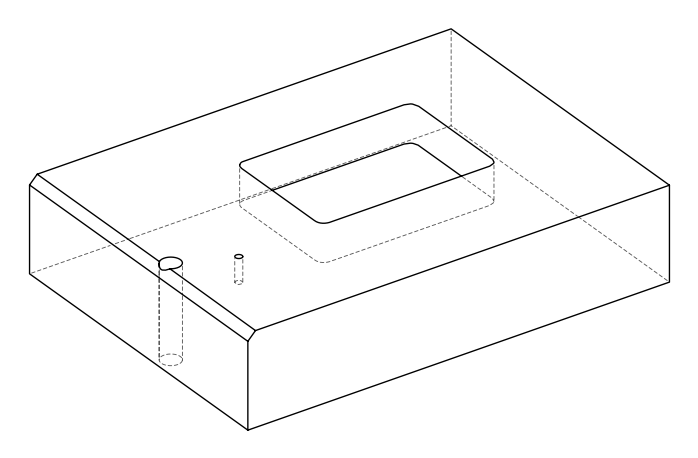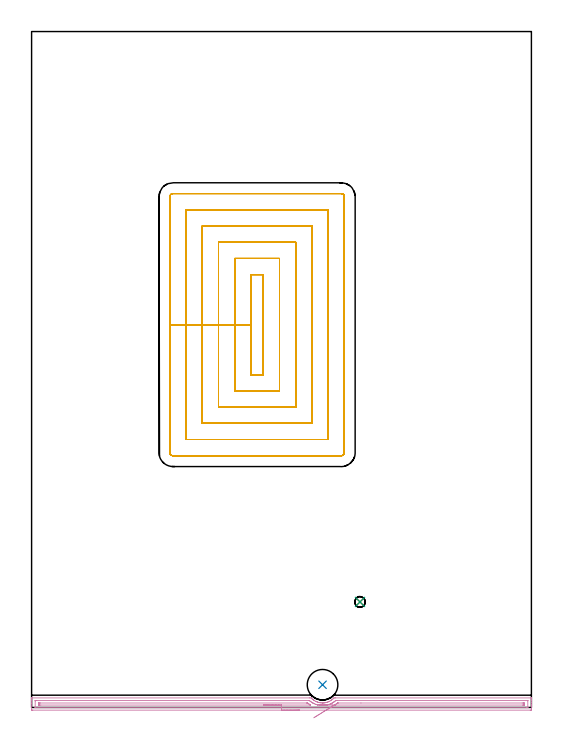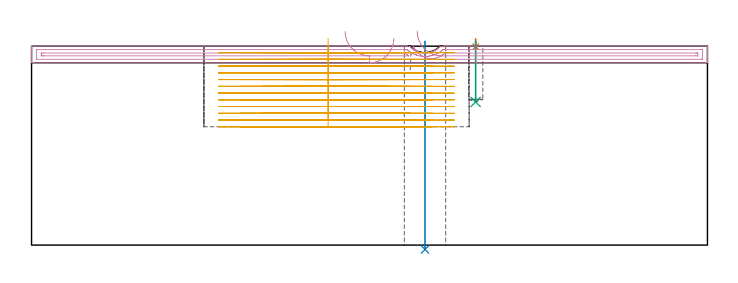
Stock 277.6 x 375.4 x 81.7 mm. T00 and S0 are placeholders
(PLAN: 5 operations, 4 tool changes, 53.4 min)
(1 SPOT_DRILL | STEP1POCKET | NXT0321_9005460120000 | 0.03 min | 1 mm3)
(2 INDEXABLE_INSERT_DRILL_THROUGH_HOLE_FROM_SOLID | STEP1HOLE | NXT0302_005 | 0.34 min | 18515 mm3)
(3 DRILL_BLIND_HOLE_INTO_CENTER | STEP1POCKET | NXT0301_030 | 0.1 min | 601 mm3)
(4 AREA_MILL | FG_CHAMFER_SURFACE | UGT0205_001 | 6.89 min | 6394 mm3)
(5 MILL_RECTANGULAR_POCKET | POCKET_RECTANGULAR_STRAIGHT | NXT0201_011 | Follow Part, ap 3, ae 75% | 46.08 min | 566490 mm3)
(TOOL NXT0321_9005460120000 | NC Spot Drill, 142deg, 12mm, Carbide, Uncoated | D12 PA142 FL30 Z2)
(TOOL NXT0302_005 | Index. Insert Drill 17mm [880-D1700L20-05] | D17 PA176 FL85 Z2)
(TOOL NXT0301_030 | Carbide Drill 5.9mm [860.1-0590-018A1-MM 2214] | D5.9 PA140 FL28 Z2)
(TOOL UGT0205_001 | Chamfer Mill 20 x 3 x 45 deg. | D20 FL50 Z2)
(TOOL NXT0201_011 | ENDMILL 12mm [2P460-1200-NA 1630] | D12 FL38 Z6)
(OP 1 SPOT_DRILL)
G17 G21 G94 G90
T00 M6
G54
G17 G0 G90 X182.4 Y58.6 S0 M3
G43 Z91.7 H0
G94 G81 G98 Z81.446 F250. R84.7
G80
M5
M2
(OP 2 INDEXABLE_INSERT_DRILL_THROUGH_HOLE_FROM_SOLID)
G17 G21 G94 G90
T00 M6
G54
G17 G0 G90 X161.6 Y12.6 S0 M3
G43 Z91.7 H1
G94 G81 G98 Z-1.797 F250. R83.7
G80
M5
M2
(OP 3 DRILL_BLIND_HOLE_INTO_CENTER)
G17 G21 G94 G90
T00 M6
G54
G17 G0 G90 X182.4 Y58.6 S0 M3
G43 Z91.7 H1
G94 G81 G98 Z58.8 F250. R83.7
G80
M5
M2
(OP 4 AREA_MILL)
G17 G21 G94 G90
T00 M6
G54
G17 G0 G90 X148.8 Y-1.5 S1061 M3
G43 Z91.7 H0
Z84.9
G94 G1 X148.762 Z84.028 F250.
X148.648 Z83.164
X148.459 Z82.312
X148.197 Z81.48
X147.863 Z80.674
X147.46 Z79.9
X146.992 Z79.164
X146.46 Z78.472
X145.871 Z77.829
X145.228 Z77.24
X144.536 Z76.708
X143.8 Z76.24
X143.026 Z75.837
X142.22 Z75.503
X141.388 Z75.241
X140.536 Z75.052
X139.672 Z74.938
X138.8 Z74.9
X0.631
X0.283 Y-1.498 Z74.901
X0.01 Y-1.493 Z74.904
X0. Y-1.158 Z75.239
Y2.337 Z78.731
Y3.724 Z80.12
Y4.084 Z80.479
Y4.804 Z81.203
Y5.018 Z81.418
X0.002 Y5.16 Z81.553
X0.01 Y5.297 Z81.689
X0.184 Y5.3 Z81.7
X154.45
X155.252 Y5.294 Z81.692
X155.345 Y5.2 Z81.598
X155.356 Y5.188 Z81.586
X155.597 Y4.958 Z81.357
X155.785 Y4.779 Z81.179
X156.227 Y4.388 Z80.788
X156.239 Y4.379 Z80.779
X156.266 Y4.357 Z80.757
X156.348 Y4.294 Z80.693
X156.643 Y4.084 Z80.483
X156.73 Y4.022 Z80.421
X157.121 Y3.769 Z80.168
X157.778 Y3.401 Z79.799
X158.015 Y3.289 Z79.685
X158.027 Y3.283 Z79.68
X158.459 Y3.104 Z79.501
X158.769 Y2.992 Z79.388
X158.908 Y2.941 Z79.339
X159.369 Y2.805 Z79.202
X159.742 Y2.713 Z79.112
X159.802 Y2.698 Z79.098
X160.248 Y2.616 Z79.014
X160.69 Y2.558 Z78.957
X161.326 Y2.507 Z78.906
X161.4 Z78.902
X161.523 Y2.505
X161.555 Y2.504
X161.589 Y2.505 Z78.9
X161.605 Y2.506
X161.753 Y2.507 Z78.902
X161.874 Y2.508 Z78.904
X162.05 Y2.524 Z78.914
X162.483 Y2.556 Z78.954
X162.499 Y2.558 Z78.956
X162.931 Y2.612 Z79.01
X163.017 Y2.628 Z79.026
X163.377 Y2.694 Z79.093
X163.84 Y2.808 Z79.204
X164.138 Y2.895 Z79.292
X164.271 Y2.934 Z79.332
X164.72 Y3.094 Z79.494
X165.001 Y3.21 Z79.61
X165.164 Y3.279 Z79.676
X165.182 Y3.287 Z79.684
X165.422 Y3.401 Z79.799
X166.058 Y3.756 Z80.155
X166.46 Y4.015 Z80.415
X166.523 Y4.06 Z80.459
X166.853 Y4.294 Z80.693
X166.893 Y4.325 Z80.725
X166.952 Y4.371 Z80.77
X167.405 Y4.77 Z81.17
X167.845 Y5.189 Z81.587
X167.865 Y5.209 Z81.608
X167.948 Y5.294 Z81.692
X168.759 Y5.3 Z81.7
X277.416
X277.59 Y5.297 Z81.689
X277.598 Y5.16 Z81.553
X277.6 Y5.018 Z81.418
Y4.804 Z81.203
Y4.084 Z80.479
Y2.851 Z79.248
Y1.463 Z77.859
Y0.847 Z77.243
Y-0.901 Z75.496
X277.597 Y-1.158 Z75.239
X277.59 Y-1.493 Z74.904
X277.317 Y-1.498 Z74.901
X276.969 Y-1.5 Z74.9
X138.8
Y-0.086 Z76.314
X2.217 Y-0.085 Z76.315
X2.061 Y-0.084 Z76.316
X2.024 Y-0.081 Z76.319
X2.012 Y-0.079 Z76.321
X2.008 Y-0.07 Z76.33
X2.004 Y-0.036 Z76.364
X2.001 Y0.125 Z76.525
Y3.62 Z80.02
X2.005 Y3.757 Z80.157
X2.01 Y3.865 Z80.265
X2.017 Y3.88 Z80.28
X2.032 Y3.881 Z80.281
X2.074 Y3.883 Z80.283
X2.42 Y3.885 Z80.285
X2.623 Y3.886 Z80.286
X153.759 Y3.885 Z80.285
X154.105 Y3.883 Z80.283
X154.19 Y3.881 Z80.281
X154.229 Y3.879 Z80.279
X154.285 Y3.833 Z80.233
X154.45 Y3.696 Z80.096
X154.719 Y3.47 Z79.87
X155.064 Y3.21 Z79.61
X155.345 Y3.011 Z79.411
X155.942 Y2.626 Z79.026
X156.239 Y2.458 Z78.858
X156.287 Y2.432 Z78.832
X156.466 Y2.337 Z78.737
X156.908 Y2.117 Z78.517
X157.133 Y2.021 Z78.421
X157.685 Y1.797 Z78.197
X158.027 Y1.673 Z78.073
X158.091 Y1.651 Z78.051
X158.144 Y1.635 Z78.035
X158.737 Y1.463 Z77.863
X158.922 Y1.418 Z77.818
X158.983 Y1.404 Z77.804
X159.816 Y1.241 Z77.641
X160.079 Y1.206 Z77.606
X160.71 Y1.14 Z77.54
X161.072 Y1.11 Z77.51
X161.605 Y1.096 Z77.496
X161.976 Y1.1 Z77.5
X162.499 Y1.139 Z77.539
X162.803 Y1.166 Z77.566
X163.393 Y1.242 Z77.642
X163.584 Y1.276 Z77.676
X163.906 Y1.337 Z77.737
X164.287 Y1.42 Z77.82
X164.323 Y1.428 Z77.828
X164.465 Y1.463 Z77.863
X165.087 Y1.649 Z78.049
X165.182 Y1.68 Z78.08
X165.672 Y1.858 Z78.258
X166.076 Y2.024 Z78.424
X166.297 Y2.121 Z78.521
X166.734 Y2.337 Z78.737
X166.92 Y2.436 Z78.836
X166.97 Y2.464 Z78.864
X167.446 Y2.746 Z79.146
X167.865 Y3.015 Z79.415
X167.982 Y3.096 Z79.496
X168.141 Y3.21 Z79.61
X168.488 Y3.476 Z79.876
X168.759 Y3.702 Z80.102
X168.97 Y3.878 Z80.278
X169.653 Y3.884 Z80.284
X169.857 Y3.885 Z80.285
X275.384
X275.539 Y3.884 Z80.284
X275.576 Y3.881 Z80.281
X275.588 Y3.879 Z80.279
X275.592 Y3.87 Z80.27
X275.596 Y3.836 Z80.236
X275.599 Y3.675 Z80.075
Y0.18 Z76.58
X275.595 Y0.043 Z76.443
X275.59 Y-0.065 Z76.335
X275.583 Y-0.08 Z76.32
X275.568 Y-0.082 Z76.318
X275.526 Y-0.083 Z76.317
X275.18 Y-0.085 Z76.315
X274.977 Y-0.086 Z76.314
X138.8
Y1.328 Z77.728
X5.103 Y1.329 Z77.729
X4.345 Y1.33 Z77.73
X4.208 Y1.332 Z77.732
X4.072 Y1.335 Z77.735
X4.01 Y1.347 Z77.747
X4.006 Y1.396 Z77.796
X4.003 Y1.463 Z77.863
X4.001 Y1.666 Z78.066
X4.004 Y2.337 Z78.737
X4.008 Y2.438 Z78.838
X4.01 Y2.459 Z78.859
X4.028 Y2.465 Z78.865
X4.074 Y2.468 Z78.868
X4.208 Y2.47 Z78.87
X4.965 Y2.471 Z78.871
X152.799
X152.937 Y2.47 Z78.87
X153.213 Y2.466 Z78.866
X153.285 Y2.464 Z78.864
X153.305 Y2.452 Z78.852
X153.352 Y2.42 Z78.82
X153.468 Y2.337 Z78.737
X153.556 Y2.274 Z78.674
X154.042 Y1.938 Z78.338
X154.45 Y1.676 Z78.076
X154.783 Y1.463 Z77.863
X154.977 Y1.335 Z77.735
X154.726 Y1.331 Z77.731
X154.587 Y1.329 Z77.729
X138.8 Y1.328 Z77.728
X137.928 Z77.766
X137.064 Z77.88
X136.212 Z78.069
X135.38 Z78.332
X134.574 Z78.665
X133.8 Z79.068
X133.064 Z79.537
X132.372 Z80.068
X131.729 Z80.657
X131.14 Z81.301
X130.608 Z81.993
X130.14 Z82.728
X129.737 Z83.502
X129.403 Z84.308
X129.141 Z85.14
X128.952 Z85.992
X128.838 Z86.857
X128.8 Z87.728
G0 X156.701 Y-5.742 Z81.95
G1 X157.074 Y-5.512 Z81.195
X157.502 Y-5.248 Z80.482
X157.981 Y-4.953 Z79.816
X158.508 Y-4.629 Z79.201
X159.079 Y-4.278 Z78.642
X159.688 Y-3.902 Z78.144
X160.333 Y-3.505 Z77.71
X161.007 Y-3.09 Z77.343
X161.706 Y-2.66 Z77.047
X162.424 Y-2.218 Z76.824
X163.156 Y-1.767 Z76.675
X163.896 Y-1.311 Z76.602
X164.639 Y-0.854 Z76.604
X165.379 Y-0.398 Z76.683
X166.11 Y0.052 Z76.837
X166.827 Y0.494 Z77.065
X167.524 Y0.923 Z77.366
X168.196 Y1.337 Z77.737
X168.29 Y1.395 Z77.795
X168.403 Y1.463 Z77.863
X168.624 Y1.595 Z77.995
X168.759 Y1.677 Z78.077
X169.164 Y1.941 Z78.341
X169.653 Y2.278 Z78.678
X169.688 Y2.303 Z78.703
X169.896 Y2.45 Z78.85
X169.952 Y2.464 Z78.864
X170.134 Y2.468 Z78.868
X170.41 Y2.471 Z78.871
X182.93 Y2.472 Z78.872
X272.497 Y2.471 Z78.871
X273.255 Y2.47 Z78.87
X273.392 Y2.468 Z78.868
X273.528 Y2.464 Z78.864
X273.59 Y2.453 Z78.853
X273.594 Y2.404 Z78.804
X273.597 Y2.337 Z78.737
X273.599 Y2.134 Z78.534
X273.596 Y1.463 Z77.863
X273.592 Y1.362 Z77.762
X273.59 Y1.341 Z77.741
X273.573 Y1.335 Z77.735
X273.526 Y1.332 Z77.732
X273.392 Y1.33 Z77.73
X272.635 Y1.328 Z77.728
X168.759 Y1.329 Z77.729
X168.621 Y1.33 Z77.73
X168.345 Y1.334 Z77.734
X168.196 Y1.337 Z77.737
X167.326 Y1.356 Z77.794
X166.464 Y1.374 Z77.926
X165.617 Y1.393 Z78.133
X164.791 Y1.41 Z78.413
X163.992 Y1.427 Z78.765
X163.227 Y1.444 Z79.184
X162.502 Y1.459 Z79.668
X161.822 Y1.474 Z80.214
X161.192 Y1.488 Z80.817
X160.616 Y1.5 Z81.473
X160.1 Y1.511 Z82.176
X159.648 Y1.521 Z82.922
X159.262 Y1.529 Z83.704
X158.945 Y1.536 Z84.517
X158.701 Y1.541 Z85.355
X158.53 Y1.545 Z86.21
X158.435 Y1.547 Z87.077
X158.416 Z87.95
G0 Z91.7
M5
M2
(OP 5 MILL_RECTANGULAR_POCKET)
G17 G21 G94 G90
T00 M6
G54
G17 G0 G90 X121.8 Y234.124 S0 M3
G43 Z91.808 H1
Z84.808
G94 G1 Y212.6 Z79.04 F250.
Y184.8 F500.
X128.7
Y240.4
X121.8
Y212.6
X112.8
Y175.8
X137.7
Y249.4
X112.8
Y212.6
X103.8
Y166.8
X146.7
Y258.4
X103.8
Y212.6
X94.8
Y157.8
X155.7
Y267.4
X94.8
Y212.6
X85.8
Y148.8
X164.7
Y276.4
X85.8
Y212.6
X76.8
Y141.5
G3 X78.5 Y139.8 R1.7
G1 X172.
G3 X173.7 Y141.5 R1.7
G1 Y283.7
G3 X172. Y285.4 R1.7
G1 X78.5
G3 X76.8 Y283.7 R1.7
G1 Y212.6
Y211.6
G0 X121.8 Y234.124 Z82.04
G1 Y212.6 Z76.273 F250.
Y184.8 F500.
X128.7
Y240.4
X121.8
Y212.6
X112.8
Y175.8
X137.7
Y249.4
X112.8
Y212.6
X103.8
Y166.8
X146.7
Y258.4
X103.8
Y212.6
X94.8
Y157.8
X155.7
Y267.4
X94.8
Y212.6
X85.8
Y148.8
X164.7
Y276.4
X85.8
Y212.6
X76.8
Y141.5
G3 X78.5 Y139.8 R1.7
G1 X172.
G3 X173.7 Y141.5 R1.7
G1 Y283.7
G3 X172. Y285.4 R1.7
G1 X78.5
G3 X76.8 Y283.7 R1.7
G1 Y212.6
Y211.6
G0 X121.8 Y234.124 Z79.273
G1 Y212.6 Z73.506 F250.
Y184.8 F500.
X128.7
Y240.4
X121.8
Y212.6
X112.8
Y175.8
X137.7
Y249.4
X112.8
Y212.6
X103.8
Y166.8
X146.7
Y258.4
X103.8
Y212.6
X94.8
Y157.8
X155.7
Y267.4
X94.8
Y212.6
X85.8
Y148.8
X164.7
Y276.4
X85.8
Y212.6
X76.8
Y141.5
G3 X78.5 Y139.8 R1.7
G1 X172.
G3 X173.7 Y141.5 R1.7
G1 Y283.7
G3 X172. Y285.4 R1.7
G1 X78.5
G3 X76.8 Y283.7 R1.7
G1 Y212.6
Y211.6
G0 X121.8 Y234.124 Z76.506
G1 Y212.6 Z70.738 F250.
Y184.8 F500.
X128.7
Y240.4
X121.8
Y212.6
X112.8
Y175.8
X137.7
Y249.4
X112.8
Y212.6
X103.8
Y166.8
X146.7
Y258.4
X103.8
Y212.6
X94.8
Y157.8
X155.7
Y267.4
X94.8
Y212.6
X85.8
Y148.8
X164.7
Y276.4
X85.8
Y212.6
X76.8
Y141.5
G3 X78.5 Y139.8 R1.7
G1 X172.
G3 X173.7 Y141.5 R1.7
G1 Y283.7
G3 X172. Y285.4 R1.7
G1 X78.5
G3 X76.8 Y283.7 R1.7
G1 Y212.6
Y211.6
G0 X121.8 Y234.124 Z73.738
G1 Y212.6 Z67.971 F250.
Y184.8 F500.
X128.7
Y240.4
X121.8
Y212.6
X112.8
Y175.8
X137.7
Y249.4
X112.8
Y212.6
X103.8
Y166.8
X146.7
Y258.4
X103.8
Y212.6
X94.8
Y157.8
X155.7
Y267.4
X94.8
Y212.6
X85.8
Y148.8
X164.7
Y276.4
X85.8
Y212.6
X76.8
Y141.5
G3 X78.5 Y139.8 R1.7
G1 X172.
G3 X173.7 Y141.5 R1.7
G1 Y283.7
G3 X172. Y285.4 R1.7
G1 X78.5
G3 X76.8 Y283.7 R1.7
G1 Y212.6
Y211.6
G0 X121.8 Y234.124 Z70.971
G1 Y212.6 Z65.204 F250.
Y184.8 F500.
X128.7
Y240.4
X121.8
Y212.6
X112.8
Y175.8
X137.7
Y249.4
X112.8
Y212.6
X103.8
Y166.8
X146.7
Y258.4
X103.8
Y212.6
X94.8
Y157.8
X155.7
Y267.4
X94.8
Y212.6
X85.8
Y148.8
X164.7
Y276.4
X85.8
Y212.6
X76.8
Y141.5
G3 X78.5 Y139.8 R1.7
G1 X172.
G3 X173.7 Y141.5 R1.7
G1 Y283.7
G3 X172. Y285.4 R1.7
G1 X78.5
G3 X76.8 Y283.7 R1.7
G1 Y212.6
Y211.6
G0 X121.8 Y234.124 Z68.204
G1 Y212.6 Z62.437 F250.
Y184.8 F500.
X128.7
Y240.4
X121.8
Y212.6
X112.8
Y175.8
X137.7
Y249.4
X112.8
Y212.6
X103.8
Y166.8
X146.7
Y258.4
X103.8
Y212.6
X94.8
Y157.8
X155.7
Y267.4
X94.8
Y212.6
X85.8
Y148.8
X164.7
Y276.4
X85.8
Y212.6
X76.8
Y141.5
G3 X78.5 Y139.8 R1.7
G1 X172.
G3 X173.7 Y141.5 R1.7
G1 Y283.7
G3 X172. Y285.4 R1.7
G1 X78.5
G3 X76.8 Y283.7 R1.7
G1 Y212.6
Y211.6
G0 X121.8 Y234.124 Z65.437
G1 Y212.6 Z59.669 F250.
Y184.8 F500.
X128.7
Y240.4
X121.8
Y212.6
X112.8
Y175.8
X137.7
Y249.4
X112.8
Y212.6
X103.8
Y166.8
X146.7
Y258.4
X103.8
Y212.6
X94.8
Y157.8
X155.7
Y267.4
X94.8
Y212.6
X85.8
Y148.8
X164.7
Y276.4
X85.8
Y212.6
X76.8
Y141.5
G3 X78.5 Y139.8 R1.7
G1 X172.
G3 X173.7 Y141.5 R1.7
G1 Y283.7
G3 X172. Y285.4 R1.7
G1 X78.5
G3 X76.8 Y283.7 R1.7
G1 Y212.6
Y211.6
G0 X121.8 Y234.124 Z62.669
G1 Y212.6 Z56.902 F250.
Y184.8 F500.
X128.7
Y240.4
X121.8
Y212.6
X112.8
Y175.8
X137.7
Y249.4
X112.8
Y212.6
X103.8
Y166.8
X146.7
Y258.4
X103.8
Y212.6
X94.8
Y157.8
X155.7
Y267.4
X94.8
Y212.6
X85.8
Y148.8
X164.7
Y276.4
X85.8
Y212.6
X76.8
Y141.5
G3 X78.5 Y139.8 R1.7
G1 X172.
G3 X173.7 Y141.5 R1.7
G1 Y283.7
G3 X172. Y285.4 R1.7
G1 X78.5
G3 X76.8 Y283.7 R1.7
G1 Y212.6
Y211.6
G0 X121.8 Y234.124 Z59.902
G1 Y212.6 Z54.135 F250.
Y184.8 F500.
X128.7
Y240.4
X121.8
Y212.6
X112.8
Y175.8
X137.7
Y249.4
X112.8
Y212.6
X103.8
Y166.8
X146.7
Y258.4
X103.8
Y212.6
X94.8
Y157.8
X155.7
Y267.4
X94.8
Y212.6
X85.8
Y148.8
X164.7
Y276.4
X85.8
Y212.6
X76.8
Y141.5
G3 X78.5 Y139.8 R1.7
G1 X172.
G3 X173.7 Y141.5 R1.7
G1 Y283.7
G3 X172. Y285.4 R1.7
G1 X78.5
G3 X76.8 Y283.7 R1.7
G1 Y212.6
Y211.6
G0 X121.8 Y234.124 Z57.135
G1 Y212.6 Z51.367 F250.
Y184.8 F500.
X128.7
Y240.4
X121.8
Y212.6
X112.8
Y175.8
X137.7
Y249.4
X112.8
Y212.6
X103.8
Y166.8
X146.7
Y258.4
X103.8
Y212.6
X94.8
Y157.8
X155.7
Y267.4
X94.8
Y212.6
X85.8
Y148.8
X164.7
Y276.4
X85.8
Y212.6
X76.8
Y141.5
G3 X78.5 Y139.8 R1.7
G1 X172.
G3 X173.7 Y141.5 R1.7
G1 Y283.7
G3 X172. Y285.4 R1.7
G1 X78.5
G3 X76.8 Y283.7 R1.7
G1 Y212.6
Y211.6
G0 X121.8 Y234.124 Z54.367
G1 Y212.6 Z48.6 F250.
Y184.8 F500.
X128.7
Y240.4
X121.8
Y212.6
X112.8
Y175.8
X137.7
Y249.4
X112.8
Y212.6
X103.8
Y166.8
X146.7
Y258.4
X103.8
Y212.6
X94.8
Y157.8
X155.7
Y267.4
X94.8
Y212.6
X85.8
Y148.8
X164.7
Y276.4
X85.8
Y212.6
X76.8
Y141.5
G3 X78.5 Y139.8 R1.7
G1 X172.
G3 X173.7 Y141.5 R1.7
G1 Y283.7
G3 X172. Y285.4 R1.7
G1 X78.5
G3 X76.8 Y283.7 R1.7
G1 Y212.6
Y211.6
G0 Z91.808
M5
M2
